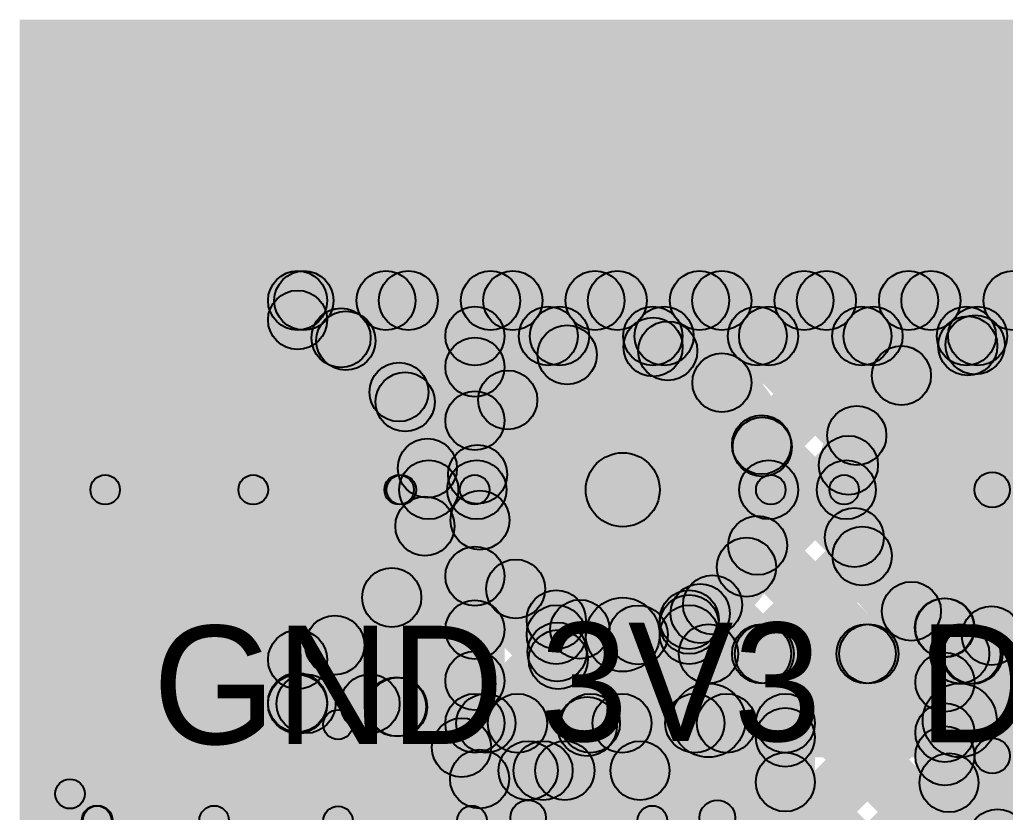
# Model space of a CAD drawing. Header units: millimetres. Extents: x 0 to 2, y 0 to 5.09.
# Drawn here: x 0.986 to 1.3194, y 4.8259 to 5.094 of the extents above; entities that cross this region are included whole.
import ezdxf

# ---------------------------------------------------------------- set-up
doc = ezdxf.new("R2010")
doc.units = ezdxf.units.MM
doc.header["$MEASUREMENT"] = 0
for name, color, linetype in [('BottomLayer', 5, 'Continuous'), ('BottomSolder', 6, 'Continuous'), ('PadHoleLayer', 156, 'Continuous'), ('TopLayer', 1, 'Continuous'), ('TopOverlay', 2, 'Continuous'), ('TopSolder', 216, 'Continuous')]:
    doc.layers.add(name, color=color, linetype=linetype)

# ---------------------------------------------------------------- blocks, each defined once
blk = doc.blocks.new('TEST_POINT_3')
at = {"layer": 'BottomLayer'}
h = blk.add_hatch(color=5, dxfattribs=at)
edge = h.paths.add_edge_path()
edge.add_arc((0, 0), 0.03937, 0, 360)
at = {"layer": 'BottomSolder'}
h = blk.add_hatch(color=6, dxfattribs=at)
edge = h.paths.add_edge_path()
edge.add_arc((0, 0), 0.04337, 0, 360)
at = {"layer": 'PadHoleLayer'}
h = blk.add_hatch(color=156, dxfattribs=at)
edge = h.paths.add_edge_path()
edge.add_arc((0, 0), 0.02165, 0, 360)
at = {"layer": 'TopLayer'}
h = blk.add_hatch(color=1, dxfattribs=at)
edge = h.paths.add_edge_path()
edge.add_arc((0, 0), 0.03937, 0, 360)
at = {"layer": 'TopOverlay'}
h = blk.add_hatch(color=2, dxfattribs=at)
edge = h.paths.add_edge_path()
edge.add_arc((-0.05009, 0), 0.005, 0, 360)
h = blk.add_hatch(color=2, dxfattribs=at)
edge = h.paths.add_edge_path()
edge.add_arc((0.05009, 0), 0.005, 0, 360)
at = {"layer": 'TopSolder'}
h = blk.add_hatch(color=216, dxfattribs=at)
edge = h.paths.add_edge_path()
edge.add_arc((0, 0), 0.04337, 0, 360)
at = {"layer": 'TopOverlay', "const_width": 0.01}
blk.add_lwpolyline([(0.05009, 0, 1), (-0.05009, 0, 1)], format="xyb", close=True, dxfattribs=at)
at = {"layer": 'TopOverlay'}
for centre in [(-0.05009, 0), (0.05009, 0)]:
    blk.add_circle(centre, 0.005, dxfattribs=at)
blk = doc.blocks.new('TEST_POINT_4')
at = {"layer": 'BottomLayer'}
h = blk.add_hatch(color=5, dxfattribs=at)
edge = h.paths.add_edge_path()
edge.add_arc((0, 0), 0.03937, 0, 360)
at = {"layer": 'BottomSolder'}
h = blk.add_hatch(color=6, dxfattribs=at)
edge = h.paths.add_edge_path()
edge.add_arc((0, 0), 0.04337, 0, 360)
at = {"layer": 'PadHoleLayer'}
h = blk.add_hatch(color=156, dxfattribs=at)
edge = h.paths.add_edge_path()
edge.add_arc((0, 0), 0.02165, 0, 360)
at = {"layer": 'TopLayer'}
h = blk.add_hatch(color=1, dxfattribs=at)
edge = h.paths.add_edge_path()
edge.add_arc((0, 0), 0.03937, 0, 360)
at = {"layer": 'TopOverlay'}
h = blk.add_hatch(color=2, dxfattribs=at)
edge = h.paths.add_edge_path()
edge.add_arc((-0.05009, 0), 0.005, 0, 360)
h = blk.add_hatch(color=2, dxfattribs=at)
edge = h.paths.add_edge_path()
edge.add_arc((0.05009, 0), 0.005, 0, 360)
at = {"layer": 'TopSolder'}
h = blk.add_hatch(color=216, dxfattribs=at)
edge = h.paths.add_edge_path()
edge.add_arc((0, 0), 0.04337, 0, 360)
at = {"layer": 'TopOverlay', "const_width": 0.01}
blk.add_lwpolyline([(0.05009, 0, 1), (-0.05009, 0, 1)], format="xyb", close=True, dxfattribs=at)
at = {"layer": 'TopOverlay'}
for centre in [(-0.05009, 0), (0.05009, 0)]:
    blk.add_circle(centre, 0.005, dxfattribs=at)
blk = doc.blocks.new('TEST_POINT_5')
at = {"layer": 'BottomLayer'}
h = blk.add_hatch(color=5, dxfattribs=at)
edge = h.paths.add_edge_path()
edge.add_arc((0, 0), 0.03937, 0, 360)
at = {"layer": 'BottomSolder'}
h = blk.add_hatch(color=6, dxfattribs=at)
edge = h.paths.add_edge_path()
edge.add_arc((0, 0), 0.04337, 0, 360)
at = {"layer": 'PadHoleLayer'}
h = blk.add_hatch(color=156, dxfattribs=at)
edge = h.paths.add_edge_path()
edge.add_arc((0, 0), 0.02165, 0, 360)
at = {"layer": 'TopLayer'}
h = blk.add_hatch(color=1, dxfattribs=at)
edge = h.paths.add_edge_path()
edge.add_arc((0, 0), 0.03937, 0, 360)
at = {"layer": 'TopOverlay'}
h = blk.add_hatch(color=2, dxfattribs=at)
edge = h.paths.add_edge_path()
edge.add_arc((-0.05009, 0), 0.005, 0, 360)
h = blk.add_hatch(color=2, dxfattribs=at)
edge = h.paths.add_edge_path()
edge.add_arc((0.05009, 0), 0.005, 0, 360)
at = {"layer": 'TopSolder'}
h = blk.add_hatch(color=216, dxfattribs=at)
edge = h.paths.add_edge_path()
edge.add_arc((0, 0), 0.04337, 0, 360)
at = {"layer": 'TopOverlay', "const_width": 0.01}
blk.add_lwpolyline([(0.05009, 0, 1), (-0.05009, 0, 1)], format="xyb", close=True, dxfattribs=at)
at = {"layer": 'TopOverlay'}
for centre in [(-0.05009, 0), (0.05009, 0)]:
    blk.add_circle(centre, 0.005, dxfattribs=at)
blk = doc.blocks.new('10118194_0001LF_18')
at = {"layer": 'BottomLayer'}
h = blk.add_hatch(color=5, dxfattribs=at)
edge = h.paths.add_edge_path()
edge.add_arc((-0.1378, -0.11713), 0.01969, 180, 360)
edge.add_line((-0.11811, -0.11713), (-0.11811, -0.09547))
edge.add_arc((-0.1378, -0.09547), 0.01969, 0, 180)
edge.add_line((-0.15748, -0.09547), (-0.15748, -0.11713))
at = {"layer": 'BottomSolder'}
h = blk.add_hatch(color=6, dxfattribs=at)
edge = h.paths.add_edge_path()
edge.add_arc((-0.1378, -0.11713), 0.02369, 180, 360)
edge.add_line((-0.11411, -0.11713), (-0.11411, -0.09547))
edge.add_arc((-0.1378, -0.09547), 0.02369, 0, 180)
edge.add_line((-0.16148, -0.09547), (-0.16148, -0.11713))
at = {"layer": 'PadHoleLayer'}
h = blk.add_hatch(color=156, dxfattribs=at)
edge = h.paths.add_edge_path()
edge.add_arc((-0.1378, -0.11909), 0.00984, 180, 360)
edge.add_line((-0.12795, -0.11909), (-0.12795, -0.0935))
edge.add_arc((-0.1378, -0.0935), 0.00984, 0, 180)
edge.add_line((-0.14764, -0.0935), (-0.14764, -0.11909))
at = {"layer": 'TopLayer'}
h = blk.add_hatch(color=1, dxfattribs=at)
edge = h.paths.add_edge_path()
edge.add_arc((-0.1378, -0.11713), 0.01969, 180, 360)
edge.add_line((-0.11811, -0.11713), (-0.11811, -0.09547))
edge.add_arc((-0.1378, -0.09547), 0.01969, 0, 180)
edge.add_line((-0.15748, -0.09547), (-0.15748, -0.11713))
at = {"layer": 'TopOverlay'}
h = blk.add_hatch(color=2, dxfattribs=at)
edge = h.paths.add_edge_path()
edge.add_arc((-0.138, 0), 0.005, 0, 360)
for points in [[(-0.133, -0.061), (-0.143, -0.061), (-0.143, 0), (-0.133, 0)], [(-0.133, -0.1876), (-0.143, -0.1876), (-0.143, -0.14823), (-0.133, -0.14823)], [(-0.14346, -0.20054), (-0.15054, -0.19346), (-0.14154, -0.18446), (-0.13446, -0.19154)], [(-0.133, -0.188), (-0.143, -0.188), (-0.143, -0.1876), (-0.133, -0.1876)], [(0.14659, -0.192), (0.14659, -0.202), (-0.147, -0.202), (-0.147, -0.192)]]:
    blk.add_hatch(color=2, dxfattribs=at).paths.add_polyline_path(points)
h = blk.add_hatch(color=2, dxfattribs=at)
edge = h.paths.add_edge_path()
edge.add_arc((-0.138, -0.061), 0.005, 0, 360)
h = blk.add_hatch(color=2, dxfattribs=at)
edge = h.paths.add_edge_path()
edge.add_arc((-0.138, -0.14823), 0.005, 0, 360)
h = blk.add_hatch(color=2, dxfattribs=at)
edge = h.paths.add_edge_path()
edge.add_arc((-0.138, -0.1876), 0.005, 0, 360)
h = blk.add_hatch(color=2, dxfattribs=at)
edge = h.paths.add_edge_path()
edge.add_arc((-0.138, -0.1876), 0.005, 0, 360)
h = blk.add_hatch(color=2, dxfattribs=at)
edge = h.paths.add_edge_path()
edge.add_arc((-0.138, -0.188), 0.005, 0, 360)
h = blk.add_hatch(color=2, dxfattribs=at)
edge = h.paths.add_edge_path()
edge.add_arc((-0.138, -0.188), 0.005, 0, 360)
h = blk.add_hatch(color=2, dxfattribs=at)
edge = h.paths.add_edge_path()
edge.add_arc((-0.147, -0.197), 0.005, 0, 360)
h = blk.add_hatch(color=2, dxfattribs=at)
edge = h.paths.add_edge_path()
edge.add_arc((-0.147, -0.197), 0.005, 0, 360)
at = {"layer": 'TopSolder'}
h = blk.add_hatch(color=216, dxfattribs=at)
edge = h.paths.add_edge_path()
edge.add_arc((-0.1378, -0.11713), 0.02369, 180, 360)
edge.add_line((-0.11411, -0.11713), (-0.11411, -0.09547))
edge.add_arc((-0.1378, -0.09547), 0.02369, 0, 180)
edge.add_line((-0.16148, -0.09547), (-0.16148, -0.11713))
at = {"layer": 'TopOverlay'}
for centre in [(-0.138, 0), (-0.138, -0.061), (-0.138, -0.14823), (-0.138, -0.1876), (-0.138, -0.1876), (-0.138, -0.188), (-0.138, -0.188), (-0.147, -0.197), (-0.147, -0.197)]:
    blk.add_circle(centre, 0.005, dxfattribs=at)

msp = doc.modelspace()

# ---------------------------------------------------------------- hatches: boundary and pattern name
at = {"layer": 'BottomLayer'}
h = msp.add_hatch(color=5, dxfattribs=at)
edge = h.paths.add_edge_path()
edge.add_arc((1.08, 4.999), 0.01, 0, 360)
h = msp.add_hatch(color=5, dxfattribs=at)
edge = h.paths.add_edge_path()
edge.add_arc((1.08, 4.999), 0.01, 0, 360)
h = msp.add_hatch(color=5, dxfattribs=at)
edge = h.paths.add_edge_path()
edge.add_arc((1.08212, 4.999), 0.01, 0, 360)
for points in [[(1.08, 4.989), (1.08, 5.009), (1.84823, 5.009), (1.84823, 4.989)], [(1.07505, 4.99193), (1.08919, 5.00607), (1.1018, 4.99346), (1.08765, 4.97932)], [(1.10341, 4.97835), (1.08927, 4.9925), (1.10284, 5.00607), (1.11698, 4.99193)], [(1.12139, 4.96098), (1.10725, 4.97512), (1.1382, 5.00607), (1.15234, 4.99193)], [(1.1104, 4.99193), (1.12454, 5.00607), (1.15816, 4.97246), (1.14402, 4.95831)], [(1.13099, 4.93523), (1.11685, 4.94937), (1.17355, 5.00607), (1.18769, 4.99193)], [(1.14576, 4.99193), (1.1599, 5.00607), (1.17825, 4.98772), (1.16411, 4.97357)], [(1.18111, 4.99193), (1.19525, 5.00607), (1.21229, 4.98904), (1.19814, 4.9749)], [(1.20734, 4.97622), (1.1932, 4.99036), (1.20891, 5.00607), (1.22305, 4.99193)], [(1.21647, 4.99193), (1.23061, 5.00607), (1.27624, 4.96044), (1.2621, 4.9463)], [(1.23062, 4.96415), (1.21648, 4.97829), (1.24426, 5.00607), (1.25841, 4.99193)], [(1.24426, 4.94243), (1.23012, 4.95657), (1.27962, 5.00607), (1.29376, 4.99193)], [(1.25182, 4.99193), (1.26597, 5.00607), (1.29133, 4.9807), (1.27719, 4.96656)], [(1.28718, 4.99193), (1.30132, 5.00607), (1.31629, 4.9911), (1.30215, 4.97696)], [(1.31379, 4.9766), (1.29965, 4.99074), (1.31497, 5.00607), (1.32912, 4.99193)], [(1.09, 4.99244), (1.07, 4.99244), (1.07, 4.999), (1.09, 4.999)], [(1.10932, 4.95765), (1.12346, 4.9718), (1.14798, 4.94728), (1.13383, 4.93314)], [(1.2299, 4.94314), (1.24404, 4.95729), (1.27542, 4.9259), (1.26128, 4.91176)], [(1.23892, 4.90173), (1.22478, 4.91587), (1.25926, 4.95035), (1.2734, 4.93621)], [(1.065, 4.93), (1.065, 4.94), (1.11437, 4.94), (1.11437, 4.93)], [(1.2025, 4.886), (1.1775, 4.886), (1.1775, 4.935), (1.2025, 4.935)], [(1.08707, 4.85595), (1.07293, 4.87009), (1.13464, 4.9318), (1.14878, 4.91766)], [(1.11601, 4.91561), (1.13015, 4.92975), (1.17526, 4.88464), (1.16112, 4.8705)], [(1.22857, 4.90911), (1.24272, 4.92325), (1.2794, 4.88657), (1.26526, 4.87243)], [(1.24497, 4.87243), (1.23083, 4.88657), (1.26393, 4.91967), (1.27807, 4.90553)], [(1.12091, 4.85443), (1.10677, 4.86857), (1.14671, 4.90852), (1.16085, 4.89438)], [(1.10479, 4.89148), (1.11893, 4.90562), (1.17748, 4.84707), (1.16334, 4.83293)], [(1.21331, 4.88902), (1.22746, 4.90316), (1.24404, 4.88657), (1.2299, 4.87243)], [(1.21957, 4.88238), (1.20543, 4.89653), (1.20913, 4.90022), (1.22327, 4.88608)], [(1.28033, 4.87243), (1.26619, 4.88657), (1.28058, 4.90097), (1.29472, 4.88682)], [(1.29176, 4.88128), (1.3059, 4.89542), (1.3149, 4.88643), (1.30075, 4.87229)], [(1.31549, 4.87224), (1.30135, 4.88638), (1.30767, 4.8927), (1.32181, 4.87856)], [(1.08554, 4.87537), (1.09968, 4.88951), (1.12053, 4.86866), (1.10639, 4.85452)], [(1.1775, 4.886), (1.1575, 4.886), (1.1575, 4.89105), (1.1775, 4.89105)], [(1.2225, 4.886), (1.2025, 4.886), (1.2025, 4.89105), (1.2225, 4.89105)], [(1.219, 4.8695), (1.219, 4.8895), (1.304, 4.8895), (1.304, 4.8695)], [(1.14254, 4.84071), (1.1284, 4.85485), (1.16076, 4.88721), (1.1749, 4.87307)], [(1.09, 4.86251), (1.07, 4.86251), (1.07, 4.87756), (1.09, 4.87756)], [(1.08287, 4.85261), (1.08287, 4.87261), (1.10453, 4.87261), (1.10453, 4.85261)], [(1.219, 4.8445), (1.219, 4.8695), (1.304, 4.8695), (1.304, 4.8445)], [(1.17012, 4.83293), (1.15598, 4.84707), (1.17088, 4.86197), (1.18502, 4.84783)], [(1.0987, 4.82293), (1.0887, 4.82293), (1.0887, 4.85556), (1.0987, 4.85556)], [(1.158, 4.83), (1.158, 4.85), (1.19584, 4.85), (1.19584, 4.83)], [(1.158, 4.818), (1.158, 4.83), (1.222, 4.83), (1.222, 4.818)]]:
    msp.add_hatch(color=5, dxfattribs=at).paths.add_polyline_path(points)
h = msp.add_hatch(color=5, dxfattribs=at)
edge = h.paths.add_edge_path()
edge.add_arc((1.10991, 4.999), 0.01, 0, 360)
h = msp.add_hatch(color=5, dxfattribs=at)
edge = h.paths.add_edge_path()
edge.add_arc((1.11747, 4.999), 0.01, 0, 360)
h = msp.add_hatch(color=5, dxfattribs=at)
edge = h.paths.add_edge_path()
edge.add_arc((1.14527, 4.999), 0.01, 0, 360)
h = msp.add_hatch(color=5, dxfattribs=at)
edge = h.paths.add_edge_path()
edge.add_arc((1.15283, 4.999), 0.01, 0, 360)
h = msp.add_hatch(color=5, dxfattribs=at)
edge = h.paths.add_edge_path()
edge.add_arc((1.18062, 4.999), 0.01, 0, 360)
h = msp.add_hatch(color=5, dxfattribs=at)
edge = h.paths.add_edge_path()
edge.add_arc((1.18818, 4.999), 0.01, 0, 360)
h = msp.add_hatch(color=5, dxfattribs=at)
edge = h.paths.add_edge_path()
edge.add_arc((1.21598, 4.999), 0.01, 0, 360)
h = msp.add_hatch(color=5, dxfattribs=at)
edge = h.paths.add_edge_path()
edge.add_arc((1.22354, 4.999), 0.01, 0, 360)
h = msp.add_hatch(color=5, dxfattribs=at)
edge = h.paths.add_edge_path()
edge.add_arc((1.25133, 4.999), 0.01, 0, 360)
h = msp.add_hatch(color=5, dxfattribs=at)
edge = h.paths.add_edge_path()
edge.add_arc((1.25889, 4.999), 0.01, 0, 360)
h = msp.add_hatch(color=5, dxfattribs=at)
edge = h.paths.add_edge_path()
edge.add_arc((1.28669, 4.999), 0.01, 0, 360)
h = msp.add_hatch(color=5, dxfattribs=at)
edge = h.paths.add_edge_path()
edge.add_arc((1.29425, 4.999), 0.01, 0, 360)
h = msp.add_hatch(color=5, dxfattribs=at)
edge = h.paths.add_edge_path()
edge.add_arc((1.32204, 4.999), 0.01, 0, 360)
h = msp.add_hatch(color=5, dxfattribs=at)
edge = h.paths.add_edge_path()
edge.add_arc((1.08, 4.99244), 0.01, 0, 360)
h = msp.add_hatch(color=5, dxfattribs=at)
edge = h.paths.add_edge_path()
edge.add_arc((1.08, 4.99244), 0.01, 0, 360)
h = msp.add_hatch(color=5, dxfattribs=at)
edge = h.paths.add_edge_path()
edge.add_arc((1.09472, 4.98639), 0.01, 0, 360)
h = msp.add_hatch(color=5, dxfattribs=at)
edge = h.paths.add_edge_path()
edge.add_arc((1.09634, 4.98543), 0.01, 0, 360)
h = msp.add_hatch(color=5, dxfattribs=at)
edge = h.paths.add_edge_path()
edge.add_arc((1.20027, 4.98329), 0.01, 0, 360)
h = msp.add_hatch(color=5, dxfattribs=at)
edge = h.paths.add_edge_path()
edge.add_arc((1.20522, 4.98197), 0.01, 0, 360)
h = msp.add_hatch(color=5, dxfattribs=at)
edge = h.paths.add_edge_path()
edge.add_arc((1.30672, 4.98367), 0.01, 0, 360)
h = msp.add_hatch(color=5, dxfattribs=at)
edge = h.paths.add_edge_path()
edge.add_arc((1.30922, 4.98403), 0.01, 0, 360)
h = msp.add_hatch(color=5, dxfattribs=at)
edge = h.paths.add_edge_path()
edge.add_arc((1.17118, 4.98064), 0.01, 0, 360)
h = msp.add_hatch(color=5, dxfattribs=at)
edge = h.paths.add_edge_path()
edge.add_arc((1.22355, 4.97122), 0.01, 0, 360)
h = msp.add_hatch(color=5, dxfattribs=at)
edge = h.paths.add_edge_path()
edge.add_arc((1.28426, 4.97363), 0.01, 0, 360)
h = msp.add_hatch(color=5, dxfattribs=at)
edge = h.paths.add_edge_path()
edge.add_arc((1.11432, 4.96805), 0.01, 0, 360)
h = msp.add_hatch(color=5, dxfattribs=at)
edge = h.paths.add_edge_path()
edge.add_arc((1.11639, 4.96472), 0.01, 0, 360)
h = msp.add_hatch(color=5, dxfattribs=at)
edge = h.paths.add_edge_path()
edge.add_arc((1.15109, 4.96539), 0.01, 0, 360)
h = msp.add_hatch(color=5, dxfattribs=at)
edge = h.paths.add_edge_path()
edge.add_arc((1.26917, 4.95337), 0.01, 0, 360)
h = msp.add_hatch(color=5, dxfattribs=at)
edge = h.paths.add_edge_path()
edge.add_arc((1.23697, 4.95022), 0.01, 0, 360)
h = msp.add_hatch(color=5, dxfattribs=at)
edge = h.paths.add_edge_path()
edge.add_arc((1.23719, 4.9495), 0.01, 0, 360)
h = msp.add_hatch(color=5, dxfattribs=at)
edge = h.paths.add_edge_path()
edge.add_arc((1.12392, 4.9423), 0.01, 0, 360)
h = msp.add_hatch(color=5, dxfattribs=at)
edge = h.paths.add_edge_path()
edge.add_arc((1.26633, 4.94328), 0.01, 0, 360)
h = msp.add_hatch(color=5, dxfattribs=at)
edge = h.paths.add_edge_path()
edge.add_arc((1.1409, 4.94021), 0.01, 0, 360)
h = msp.add_hatch(color=5, dxfattribs=at)
edge = h.paths.add_edge_path()
edge.add_arc((1.12437, 4.935), 0.01, 0, 360)
h = msp.add_hatch(color=5, dxfattribs=at)
edge = h.paths.add_edge_path()
edge.add_arc((1.12437, 4.935), 0.01, 0, 360)
h = msp.add_hatch(color=5, dxfattribs=at)
edge = h.paths.add_edge_path()
edge.add_arc((1.19, 4.935), 0.0125, 0, 360)
h = msp.add_hatch(color=5, dxfattribs=at)
edge = h.paths.add_edge_path()
edge.add_arc((1.23937, 4.935), 0.01, 0, 360)
h = msp.add_hatch(color=5, dxfattribs=at)
edge = h.paths.add_edge_path()
edge.add_arc((1.23937, 4.935), 0.01, 0, 360)
h = msp.add_hatch(color=5, dxfattribs=at)
edge = h.paths.add_edge_path()
edge.add_arc((1.26563, 4.935), 0.01, 0, 360)
h = msp.add_hatch(color=5, dxfattribs=at)
edge = h.paths.add_edge_path()
edge.add_arc((1.065, 4.935), 0.005, 0, 360)
h = msp.add_hatch(color=5, dxfattribs=at)
edge = h.paths.add_edge_path()
edge.add_arc((1.11437, 4.935), 0.005, 0, 360)
h = msp.add_hatch(color=5, dxfattribs=at)
edge = h.paths.add_edge_path()
edge.add_arc((1.14171, 4.92473), 0.01, 0, 360)
h = msp.add_hatch(color=5, dxfattribs=at)
edge = h.paths.add_edge_path()
edge.add_arc((1.12308, 4.92268), 0.01, 0, 360)
h = msp.add_hatch(color=5, dxfattribs=at)
edge = h.paths.add_edge_path()
edge.add_arc((1.26835, 4.91883), 0.01, 0, 360)
h = msp.add_hatch(color=5, dxfattribs=at)
edge = h.paths.add_edge_path()
edge.add_arc((1.23564, 4.91618), 0.01, 0, 360)
h = msp.add_hatch(color=5, dxfattribs=at)
edge = h.paths.add_edge_path()
edge.add_arc((1.271, 4.9126), 0.01, 0, 360)
h = msp.add_hatch(color=5, dxfattribs=at)
edge = h.paths.add_edge_path()
edge.add_arc((1.23185, 4.9088), 0.01, 0, 360)
h = msp.add_hatch(color=5, dxfattribs=at)
edge = h.paths.add_edge_path()
edge.add_arc((1.15378, 4.90145), 0.01, 0, 360)
h = msp.add_hatch(color=5, dxfattribs=at)
edge = h.paths.add_edge_path()
edge.add_arc((1.11186, 4.89855), 0.01, 0, 360)
h = msp.add_hatch(color=5, dxfattribs=at)
edge = h.paths.add_edge_path()
edge.add_arc((1.22039, 4.89609), 0.01, 0, 360)
h = msp.add_hatch(color=5, dxfattribs=at)
edge = h.paths.add_edge_path()
edge.add_arc((1.2162, 4.89315), 0.01, 0, 360)
h = msp.add_hatch(color=5, dxfattribs=at)
edge = h.paths.add_edge_path()
edge.add_arc((1.28765, 4.8939), 0.01, 0, 360)
h = msp.add_hatch(color=5, dxfattribs=at)
edge = h.paths.add_edge_path()
edge.add_arc((1.1675, 4.89105), 0.01, 0, 360)
h = msp.add_hatch(color=5, dxfattribs=at)
edge = h.paths.add_edge_path()
edge.add_arc((1.1675, 4.89105), 0.01, 0, 360)
h = msp.add_hatch(color=5, dxfattribs=at)
edge = h.paths.add_edge_path()
edge.add_arc((1.19, 4.886), 0.0125, 0, 360)
h = msp.add_hatch(color=5, dxfattribs=at)
edge = h.paths.add_edge_path()
edge.add_arc((1.19, 4.886), 0.0125, 0, 360)
h = msp.add_hatch(color=5, dxfattribs=at)
edge = h.paths.add_edge_path()
edge.add_arc((1.2125, 4.89105), 0.01, 0, 360)
h = msp.add_hatch(color=5, dxfattribs=at)
edge = h.paths.add_edge_path()
edge.add_arc((1.2125, 4.89105), 0.01, 0, 360)
h = msp.add_hatch(color=5, dxfattribs=at)
edge = h.paths.add_edge_path()
edge.add_arc((1.2125, 4.88946), 0.01, 0, 360)
h = msp.add_hatch(color=5, dxfattribs=at)
edge = h.paths.add_edge_path()
edge.add_arc((1.29883, 4.88835), 0.01, 0, 360)
h = msp.add_hatch(color=5, dxfattribs=at)
edge = h.paths.add_edge_path()
edge.add_arc((1.1675, 4.886), 0.01, 0, 360)
h = msp.add_hatch(color=5, dxfattribs=at)
edge = h.paths.add_edge_path()
edge.add_arc((1.1675, 4.886), 0.01, 0, 360)
h = msp.add_hatch(color=5, dxfattribs=at)
edge = h.paths.add_edge_path()
edge.add_arc((1.2125, 4.886), 0.01, 0, 360)
h = msp.add_hatch(color=5, dxfattribs=at)
edge = h.paths.add_edge_path()
edge.add_arc((1.2125, 4.886), 0.01, 0, 360)
h = msp.add_hatch(color=5, dxfattribs=at)
edge = h.paths.add_edge_path()
edge.add_arc((1.31474, 4.88563), 0.01, 0, 360)
h = msp.add_hatch(color=5, dxfattribs=at)
edge = h.paths.add_edge_path()
edge.add_arc((1.09261, 4.88244), 0.01, 0, 360)
h = msp.add_hatch(color=5, dxfattribs=at)
edge = h.paths.add_edge_path()
edge.add_arc((1.16783, 4.88014), 0.01, 0, 360)
h = msp.add_hatch(color=5, dxfattribs=at)
edge = h.paths.add_edge_path()
edge.add_arc((1.219, 4.8795), 0.01, 0, 360)
h = msp.add_hatch(color=5, dxfattribs=at)
edge = h.paths.add_edge_path()
edge.add_arc((1.219, 4.8795), 0.01, 0, 360)
h = msp.add_hatch(color=5, dxfattribs=at)
edge = h.paths.add_edge_path()
edge.add_arc((1.23697, 4.8795), 0.01, 0, 360)
h = msp.add_hatch(color=5, dxfattribs=at)
edge = h.paths.add_edge_path()
edge.add_arc((1.2379, 4.8795), 0.01, 0, 360)
h = msp.add_hatch(color=5, dxfattribs=at)
edge = h.paths.add_edge_path()
edge.add_arc((1.27233, 4.8795), 0.01, 0, 360)
h = msp.add_hatch(color=5, dxfattribs=at)
edge = h.paths.add_edge_path()
edge.add_arc((1.27326, 4.8795), 0.01, 0, 360)
h = msp.add_hatch(color=5, dxfattribs=at)
edge = h.paths.add_edge_path()
edge.add_arc((1.304, 4.8795), 0.01, 0, 360)
h = msp.add_hatch(color=5, dxfattribs=at)
edge = h.paths.add_edge_path()
edge.add_arc((1.304, 4.8795), 0.01, 0, 360)
h = msp.add_hatch(color=5, dxfattribs=at)
edge = h.paths.add_edge_path()
edge.add_arc((1.30782, 4.87936), 0.01, 0, 360)
h = msp.add_hatch(color=5, dxfattribs=at)
edge = h.paths.add_edge_path()
edge.add_arc((1.30842, 4.87931), 0.01, 0, 360)
h = msp.add_hatch(color=5, dxfattribs=at)
edge = h.paths.add_edge_path()
edge.add_arc((1.08, 4.87756), 0.01, 0, 360)
h = msp.add_hatch(color=5, dxfattribs=at)
edge = h.paths.add_edge_path()
edge.add_arc((1.08, 4.87756), 0.01, 0, 360)
h = msp.add_hatch(color=5, dxfattribs=at)
edge = h.paths.add_edge_path()
edge.add_arc((1.16819, 4.87757), 0.01, 0, 360)
h = msp.add_hatch(color=5, dxfattribs=at)
edge = h.paths.add_edge_path()
edge.add_arc((1.08, 4.86302), 0.01, 0, 360)
h = msp.add_hatch(color=5, dxfattribs=at)
edge = h.paths.add_edge_path()
edge.add_arc((1.08, 4.86251), 0.01, 0, 360)
h = msp.add_hatch(color=5, dxfattribs=at)
edge = h.paths.add_edge_path()
edge.add_arc((1.08287, 4.86261), 0.01, 0, 360)
h = msp.add_hatch(color=5, dxfattribs=at)
edge = h.paths.add_edge_path()
edge.add_arc((1.10453, 4.86261), 0.01, 0, 360)
h = msp.add_hatch(color=5, dxfattribs=at)
edge = h.paths.add_edge_path()
edge.add_arc((1.10453, 4.86261), 0.01, 0, 360)
h = msp.add_hatch(color=5, dxfattribs=at)
edge = h.paths.add_edge_path()
edge.add_arc((1.11346, 4.86159), 0.01, 0, 360)
h = msp.add_hatch(color=5, dxfattribs=at)
edge = h.paths.add_edge_path()
edge.add_arc((1.11384, 4.8615), 0.01, 0, 360)
h = msp.add_hatch(color=5, dxfattribs=at)
edge = h.paths.add_edge_path()
edge.add_arc((1.219, 4.857), 0.0125, 0, 360)
h = msp.add_hatch(color=5, dxfattribs=at)
edge = h.paths.add_edge_path()
edge.add_arc((1.219, 4.857), 0.0125, 0, 360)
h = msp.add_hatch(color=5, dxfattribs=at)
edge = h.paths.add_edge_path()
edge.add_arc((1.304, 4.857), 0.0125, 0, 360)
h = msp.add_hatch(color=5, dxfattribs=at)
edge = h.paths.add_edge_path()
edge.add_arc((1.304, 4.857), 0.0125, 0, 360)
h = msp.add_hatch(color=5, dxfattribs=at)
edge = h.paths.add_edge_path()
edge.add_arc((1.17795, 4.8549), 0.01, 0, 360)
h = msp.add_hatch(color=5, dxfattribs=at)
edge = h.paths.add_edge_path()
edge.add_arc((1.0937, 4.85556), 0.005, 0, 360)
h = msp.add_hatch(color=5, dxfattribs=at)
edge = h.paths.add_edge_path()
edge.add_arc((1.13547, 4.84778), 0.01, 0, 360)
h = msp.add_hatch(color=5, dxfattribs=at)
edge = h.paths.add_edge_path()
edge.add_arc((1.158, 4.84), 0.01, 0, 360)
h = msp.add_hatch(color=5, dxfattribs=at)
edge = h.paths.add_edge_path()
edge.add_arc((1.158, 4.84), 0.01, 0, 360)
h = msp.add_hatch(color=5, dxfattribs=at)
edge = h.paths.add_edge_path()
edge.add_arc((1.16305, 4.84), 0.01, 0, 360)
h = msp.add_hatch(color=5, dxfattribs=at)
edge = h.paths.add_edge_path()
edge.add_arc((1.17041, 4.84), 0.01, 0, 360)
h = msp.add_hatch(color=5, dxfattribs=at)
edge = h.paths.add_edge_path()
edge.add_arc((1.19584, 4.84), 0.01, 0, 360)
h = msp.add_hatch(color=5, dxfattribs=at)
edge = h.paths.add_edge_path()
edge.add_arc((1.19584, 4.84), 0.01, 0, 360)
h = msp.add_hatch(color=5, dxfattribs=at)
edge = h.paths.add_edge_path()
edge.add_arc((1.14157, 4.83716), 0.01, 0, 360)
h = msp.add_hatch(color=5, dxfattribs=at)
edge = h.paths.add_edge_path()
edge.add_arc((1.14157, 4.83716), 0.01, 0, 360)
h = msp.add_hatch(color=5, dxfattribs=at)
edge = h.paths.add_edge_path()
edge.add_arc((1.0937, 4.82293), 0.005, 0, 360)
h = msp.add_hatch(color=5, dxfattribs=at)
edge = h.paths.add_edge_path()
edge.add_arc((1.0937, 4.82293), 0.005, 0, 360)
h = msp.add_hatch(color=5, dxfattribs=at)
edge = h.paths.add_edge_path()
edge.add_arc((1.158, 4.824), 0.006, 0, 360)
h = msp.add_hatch(color=5, dxfattribs=at)
edge = h.paths.add_edge_path()
edge.add_arc((1.158, 4.824), 0.006, 0, 360)
h = msp.add_hatch(color=5, dxfattribs=at)
edge = h.paths.add_edge_path()
edge.add_arc((1.222, 4.824), 0.006, 0, 360)
h = msp.add_hatch(color=5, dxfattribs=at)
edge = h.paths.add_edge_path()
edge.add_arc((1.222, 4.824), 0.006, 0, 360)
at = {"layer": 'TopLayer'}
for points in [[(0.986, 4.809), (1.13, 4.809), (1.13, 5.094), (0.986, 5.094)], [(1.103, 4.997), (1.847, 4.997), (1.847, 5.094), (1.103, 5.094)], [(1.14, 4.977), (1.14, 4.997), (1.752, 4.997), (1.752, 4.977)], [(1.14707, 4.95131), (1.13293, 4.96545), (1.16155, 4.99407), (1.17569, 4.97993)], [(1.15776, 4.97993), (1.1719, 4.99407), (1.17825, 4.98772), (1.16411, 4.97357)], [(1.19311, 4.97993), (1.20726, 4.99407), (1.21229, 4.98904), (1.19814, 4.9749)], [(1.20734, 4.97622), (1.1932, 4.99036), (1.19691, 4.99407), (1.21105, 4.97993)], [(1.23062, 4.96415), (1.21648, 4.97829), (1.23226, 4.99407), (1.2464, 4.97993)], [(1.22847, 4.97993), (1.24261, 4.99407), (1.27624, 4.96044), (1.2621, 4.9463)], [(1.24426, 4.94243), (1.23012, 4.95657), (1.26762, 4.99407), (1.28176, 4.97993)], [(1.26382, 4.97993), (1.27797, 4.99407), (1.29133, 4.9807), (1.27719, 4.96656)], [(1.29918, 4.97993), (1.31332, 4.99407), (1.31629, 4.9911), (1.30215, 4.97696)], [(1.31379, 4.9766), (1.29965, 4.99074), (1.30297, 4.99407), (1.31712, 4.97993)], [(1.15, 4.856), (1.13, 4.856), (1.13, 4.987), (1.15, 4.987)], [(1.13293, 4.9694), (1.14707, 4.98354), (1.15816, 4.97246), (1.14402, 4.95831)], [(1.2299, 4.94314), (1.24404, 4.95729), (1.27542, 4.9259), (1.26128, 4.91176)], [(1.23892, 4.90173), (1.22478, 4.91587), (1.25926, 4.95035), (1.2734, 4.93621)], [(1.321, 4.845), (1.309, 4.845), (1.309, 4.935), (1.321, 4.935)], [(1.22857, 4.90911), (1.24272, 4.92325), (1.30607, 4.8599), (1.29193, 4.84576)], [(1.22147, 4.84893), (1.20733, 4.86307), (1.26393, 4.91967), (1.27807, 4.90553)], [(1.13293, 4.89869), (1.14707, 4.91283), (1.19683, 4.86307), (1.18269, 4.84893)], [(1.14707, 4.8806), (1.13293, 4.89474), (1.14671, 4.90852), (1.16085, 4.89438)], [(1.21331, 4.88902), (1.22746, 4.90316), (1.31554, 4.81507), (1.3014, 4.80093)], [(1.18612, 4.84893), (1.17198, 4.86307), (1.20913, 4.90022), (1.22327, 4.88608)], [(1.25207, 4.84417), (1.23793, 4.85832), (1.28058, 4.90097), (1.29472, 4.88682)], [(1.15076, 4.84893), (1.13662, 4.86307), (1.16843, 4.89488), (1.18257, 4.88074)], [(1.18814, 4.87883), (1.20228, 4.89298), (1.23219, 4.86307), (1.21805, 4.84893)], [(1.309, 4.845), (1.289, 4.845), (1.289, 4.88829), (1.309, 4.88829)], [(1.13293, 4.86334), (1.14707, 4.87748), (1.16148, 4.86307), (1.14734, 4.84893)], [(1.25207, 4.80882), (1.23793, 4.82296), (1.29193, 4.87696), (1.30607, 4.86282)], [(1.14, 4.846), (1.14, 4.866), (1.245, 4.866), (1.245, 4.846)], [(1.255, 4.7776), (1.235, 4.7776), (1.235, 4.856), (1.255, 4.856)], [(0.986, 4.749), (1.235, 4.749), (1.235, 4.846), (0.986, 4.846)], [(1.23793, 4.82905), (1.25207, 4.84319), (1.28515, 4.81011), (1.27101, 4.79596)], [(1.25207, 4.77346), (1.23793, 4.78761), (1.29329, 4.84297), (1.30744, 4.82883)]]:
    msp.add_hatch(color=1, dxfattribs=at).paths.add_polyline_path(points)
h = msp.add_hatch(color=1, dxfattribs=at)
edge = h.paths.add_edge_path()
edge.add_arc((1.14, 4.987), 0.01, 0, 360)
h = msp.add_hatch(color=1, dxfattribs=at)
edge = h.paths.add_edge_path()
edge.add_arc((1.14, 4.987), 0.01, 0, 360)
h = msp.add_hatch(color=1, dxfattribs=at)
edge = h.paths.add_edge_path()
edge.add_arc((1.16483, 4.987), 0.01, 0, 360)
h = msp.add_hatch(color=1, dxfattribs=at)
edge = h.paths.add_edge_path()
edge.add_arc((1.16862, 4.987), 0.01, 0, 360)
h = msp.add_hatch(color=1, dxfattribs=at)
edge = h.paths.add_edge_path()
edge.add_arc((1.20018, 4.987), 0.01, 0, 360)
h = msp.add_hatch(color=1, dxfattribs=at)
edge = h.paths.add_edge_path()
edge.add_arc((1.20398, 4.987), 0.01, 0, 360)
h = msp.add_hatch(color=1, dxfattribs=at)
edge = h.paths.add_edge_path()
edge.add_arc((1.23554, 4.987), 0.01, 0, 360)
h = msp.add_hatch(color=1, dxfattribs=at)
edge = h.paths.add_edge_path()
edge.add_arc((1.23933, 4.987), 0.01, 0, 360)
h = msp.add_hatch(color=1, dxfattribs=at)
edge = h.paths.add_edge_path()
edge.add_arc((1.2709, 4.987), 0.01, 0, 360)
h = msp.add_hatch(color=1, dxfattribs=at)
edge = h.paths.add_edge_path()
edge.add_arc((1.27469, 4.987), 0.01, 0, 360)
h = msp.add_hatch(color=1, dxfattribs=at)
edge = h.paths.add_edge_path()
edge.add_arc((1.30625, 4.987), 0.01, 0, 360)
h = msp.add_hatch(color=1, dxfattribs=at)
edge = h.paths.add_edge_path()
edge.add_arc((1.31004, 4.987), 0.01, 0, 360)
h = msp.add_hatch(color=1, dxfattribs=at)
edge = h.paths.add_edge_path()
edge.add_arc((1.20027, 4.98329), 0.01, 0, 360)
h = msp.add_hatch(color=1, dxfattribs=at)
edge = h.paths.add_edge_path()
edge.add_arc((1.20522, 4.98197), 0.01, 0, 360)
h = msp.add_hatch(color=1, dxfattribs=at)
edge = h.paths.add_edge_path()
edge.add_arc((1.30672, 4.98367), 0.01, 0, 360)
h = msp.add_hatch(color=1, dxfattribs=at)
edge = h.paths.add_edge_path()
edge.add_arc((1.30922, 4.98403), 0.01, 0, 360)
h = msp.add_hatch(color=1, dxfattribs=at)
edge = h.paths.add_edge_path()
edge.add_arc((1.17118, 4.98064), 0.01, 0, 360)
h = msp.add_hatch(color=1, dxfattribs=at)
edge = h.paths.add_edge_path()
edge.add_arc((1.14, 4.97647), 0.01, 0, 360)
h = msp.add_hatch(color=1, dxfattribs=at)
edge = h.paths.add_edge_path()
edge.add_arc((1.22355, 4.97122), 0.01, 0, 360)
h = msp.add_hatch(color=1, dxfattribs=at)
edge = h.paths.add_edge_path()
edge.add_arc((1.28426, 4.97363), 0.01, 0, 360)
h = msp.add_hatch(color=1, dxfattribs=at)
edge = h.paths.add_edge_path()
edge.add_arc((1.15109, 4.96539), 0.01, 0, 360)
h = msp.add_hatch(color=1, dxfattribs=at)
edge = h.paths.add_edge_path()
edge.add_arc((1.14, 4.95838), 0.01, 0, 360)
h = msp.add_hatch(color=1, dxfattribs=at)
edge = h.paths.add_edge_path()
edge.add_arc((1.26917, 4.95337), 0.01, 0, 360)
h = msp.add_hatch(color=1, dxfattribs=at)
edge = h.paths.add_edge_path()
edge.add_arc((1.23697, 4.95022), 0.01, 0, 360)
h = msp.add_hatch(color=1, dxfattribs=at)
edge = h.paths.add_edge_path()
edge.add_arc((1.23719, 4.9495), 0.01, 0, 360)
h = msp.add_hatch(color=1, dxfattribs=at)
edge = h.paths.add_edge_path()
edge.add_arc((1.26633, 4.94328), 0.01, 0, 360)
h = msp.add_hatch(color=1, dxfattribs=at)
edge = h.paths.add_edge_path()
edge.add_arc((1.14063, 4.935), 0.01, 0, 360)
h = msp.add_hatch(color=1, dxfattribs=at)
edge = h.paths.add_edge_path()
edge.add_arc((1.23937, 4.935), 0.01, 0, 360)
h = msp.add_hatch(color=1, dxfattribs=at)
edge = h.paths.add_edge_path()
edge.add_arc((1.315, 4.935), 0.006, 0, 360)
h = msp.add_hatch(color=1, dxfattribs=at)
edge = h.paths.add_edge_path()
edge.add_arc((1.26835, 4.91883), 0.01, 0, 360)
h = msp.add_hatch(color=1, dxfattribs=at)
edge = h.paths.add_edge_path()
edge.add_arc((1.23564, 4.91618), 0.01, 0, 360)
h = msp.add_hatch(color=1, dxfattribs=at)
edge = h.paths.add_edge_path()
edge.add_arc((1.271, 4.9126), 0.01, 0, 360)
h = msp.add_hatch(color=1, dxfattribs=at)
edge = h.paths.add_edge_path()
edge.add_arc((1.23185, 4.9088), 0.01, 0, 360)
h = msp.add_hatch(color=1, dxfattribs=at)
edge = h.paths.add_edge_path()
edge.add_arc((1.14, 4.90576), 0.01, 0, 360)
h = msp.add_hatch(color=1, dxfattribs=at)
edge = h.paths.add_edge_path()
edge.add_arc((1.15378, 4.90145), 0.01, 0, 360)
h = msp.add_hatch(color=1, dxfattribs=at)
edge = h.paths.add_edge_path()
edge.add_arc((1.22039, 4.89609), 0.01, 0, 360)
h = msp.add_hatch(color=1, dxfattribs=at)
edge = h.paths.add_edge_path()
edge.add_arc((1.2162, 4.89315), 0.01, 0, 360)
h = msp.add_hatch(color=1, dxfattribs=at)
edge = h.paths.add_edge_path()
edge.add_arc((1.28765, 4.8939), 0.01, 0, 360)
h = msp.add_hatch(color=1, dxfattribs=at)
edge = h.paths.add_edge_path()
edge.add_arc((1.299, 4.88829), 0.01, 0, 360)
h = msp.add_hatch(color=1, dxfattribs=at)
edge = h.paths.add_edge_path()
edge.add_arc((1.299, 4.88829), 0.01, 0, 360)
h = msp.add_hatch(color=1, dxfattribs=at)
edge = h.paths.add_edge_path()
edge.add_arc((1.14, 4.88767), 0.01, 0, 360)
h = msp.add_hatch(color=1, dxfattribs=at)
edge = h.paths.add_edge_path()
edge.add_arc((1.1755, 4.88781), 0.01, 0, 360)
h = msp.add_hatch(color=1, dxfattribs=at)
edge = h.paths.add_edge_path()
edge.add_arc((1.19521, 4.8859), 0.01, 0, 360)
h = msp.add_hatch(color=1, dxfattribs=at)
edge = h.paths.add_edge_path()
edge.add_arc((1.14, 4.87041), 0.01, 0, 360)
h = msp.add_hatch(color=1, dxfattribs=at)
edge = h.paths.add_edge_path()
edge.add_arc((1.299, 4.86989), 0.01, 0, 360)
h = msp.add_hatch(color=1, dxfattribs=at)
edge = h.paths.add_edge_path()
edge.add_arc((1.14, 4.856), 0.01, 0, 360)
h = msp.add_hatch(color=1, dxfattribs=at)
edge = h.paths.add_edge_path()
edge.add_arc((1.14, 4.856), 0.01, 0, 360)
h = msp.add_hatch(color=1, dxfattribs=at)
edge = h.paths.add_edge_path()
edge.add_arc((1.14369, 4.856), 0.01, 0, 360)
h = msp.add_hatch(color=1, dxfattribs=at)
edge = h.paths.add_edge_path()
edge.add_arc((1.15441, 4.856), 0.01, 0, 360)
h = msp.add_hatch(color=1, dxfattribs=at)
edge = h.paths.add_edge_path()
edge.add_arc((1.17905, 4.856), 0.01, 0, 360)
h = msp.add_hatch(color=1, dxfattribs=at)
edge = h.paths.add_edge_path()
edge.add_arc((1.18976, 4.856), 0.01, 0, 360)
h = msp.add_hatch(color=1, dxfattribs=at)
edge = h.paths.add_edge_path()
edge.add_arc((1.2144, 4.856), 0.01, 0, 360)
h = msp.add_hatch(color=1, dxfattribs=at)
edge = h.paths.add_edge_path()
edge.add_arc((1.22512, 4.856), 0.01, 0, 360)
h = msp.add_hatch(color=1, dxfattribs=at)
edge = h.paths.add_edge_path()
edge.add_arc((1.245, 4.856), 0.01, 0, 360)
h = msp.add_hatch(color=1, dxfattribs=at)
edge = h.paths.add_edge_path()
edge.add_arc((1.245, 4.856), 0.01, 0, 360)
h = msp.add_hatch(color=1, dxfattribs=at)
edge = h.paths.add_edge_path()
edge.add_arc((1.245, 4.85125), 0.01, 0, 360)
h = msp.add_hatch(color=1, dxfattribs=at)
edge = h.paths.add_edge_path()
edge.add_arc((1.299, 4.85283), 0.01, 0, 360)
h = msp.add_hatch(color=1, dxfattribs=at)
edge = h.paths.add_edge_path()
edge.add_arc((1.299, 4.845), 0.01, 0, 360)
h = msp.add_hatch(color=1, dxfattribs=at)
edge = h.paths.add_edge_path()
edge.add_arc((1.299, 4.845), 0.01, 0, 360)
h = msp.add_hatch(color=1, dxfattribs=at)
edge = h.paths.add_edge_path()
edge.add_arc((1.315, 4.845), 0.006, 0, 360)
h = msp.add_hatch(color=1, dxfattribs=at)
edge = h.paths.add_edge_path()
edge.add_arc((1.315, 4.845), 0.006, 0, 360)
h = msp.add_hatch(color=1, dxfattribs=at)
edge = h.paths.add_edge_path()
edge.add_arc((1.245, 4.83612), 0.01, 0, 360)
h = msp.add_hatch(color=1, dxfattribs=at)
edge = h.paths.add_edge_path()
edge.add_arc((1.30037, 4.8359), 0.01, 0, 360)
h = msp.add_hatch(color=1, dxfattribs=at)
edge = h.paths.add_edge_path()
edge.add_arc((1.31678, 4.81696), 0.01, 0, 360)

# ---------------------------------------------------------------- linework, layer by layer
at = {"layer": 'BottomLayer'}
for points, const_width in [([(1.08, 4.99244, -0.341234), (1.12437, 4.935)], 0.02), ([(1.1675, 4.89105, -1.783559), (1.23937, 4.935)], 0.02), ([(1.12437, 4.935, -0.341234), (1.08, 4.87756)], 0.02), ([(1.23937, 4.935, -0.281495), (1.2125, 4.89105)], 0.02), ([(1.219, 4.857, -0.414214), (1.19, 4.886)], 0.025), ([(1.19584, 4.84, -0.28332), (1.1675, 4.886)], 0.02), ([(1.219, 4.8795, -0.414214), (1.2125, 4.886)], 0.02), ([(1.304, 4.8795, -0.414214), (1.3555, 4.828)], 0.02), ([(1.10453, 4.86261, -0.31038), (1.14157, 4.83716)], 0.02), ([(1.304, 4.857, -0.414214), (1.333, 4.828)], 0.025), ([(1.14157, 4.83716, -0.085689), (1.158, 4.84)], 0.02), ([(1.125, 4.791, -0.414214), (1.158, 4.824)], 0.012), ([(1.222, 4.824, -0.414214), (1.248, 4.798)], 0.012)]:
    msp.add_lwpolyline(points, format="xyb", dxfattribs=dict(at, const_width=const_width))
at = {"layer": 'BottomLayer', "const_width": 0.02}
msp.add_lwpolyline([(1.36437, 4.935, 1), (1.26563, 4.935, 1)], format="xyb", close=True, dxfattribs=at)
at = {"layer": 'BottomLayer'}
for centre, radius in [((1.08, 4.999), 0.01), ((1.08, 4.999), 0.01), ((1.08212, 4.999), 0.01), ((1.10991, 4.999), 0.01), ((1.11747, 4.999), 0.01), ((1.14527, 4.999), 0.01), ((1.15283, 4.999), 0.01), ((1.18062, 4.999), 0.01), ((1.18818, 4.999), 0.01), ((1.21598, 4.999), 0.01), ((1.22354, 4.999), 0.01), ((1.25133, 4.999), 0.01), ((1.25889, 4.999), 0.01), ((1.28669, 4.999), 0.01), ((1.29425, 4.999), 0.01), ((1.32204, 4.999), 0.01), ((1.08, 4.99244), 0.01), ((1.08, 4.99244), 0.01), ((1.09472, 4.98639), 0.01), ((1.09634, 4.98543), 0.01), ((1.20027, 4.98329), 0.01), ((1.20522, 4.98197), 0.01), ((1.30672, 4.98367), 0.01), ((1.30922, 4.98403), 0.01), ((1.17118, 4.98064), 0.01), ((1.22355, 4.97122), 0.01), ((1.28426, 4.97363), 0.01), ((1.11432, 4.96805), 0.01), ((1.11639, 4.96472), 0.01), ((1.15109, 4.96539), 0.01), ((1.26917, 4.95337), 0.01), ((1.23697, 4.95022), 0.01), ((1.23719, 4.9495), 0.01), ((1.12392, 4.9423), 0.01), ((1.26633, 4.94328), 0.01), ((1.1409, 4.94021), 0.01), ((1.12437, 4.935), 0.01), ((1.12437, 4.935), 0.01), ((1.19, 4.935), 0.0125), ((1.23937, 4.935), 0.01), ((1.23937, 4.935), 0.01), ((1.26563, 4.935), 0.01), ((1.065, 4.935), 0.005), ((1.11437, 4.935), 0.005), ((1.14171, 4.92473), 0.01), ((1.12308, 4.92268), 0.01), ((1.26835, 4.91883), 0.01), ((1.23564, 4.91618), 0.01), ((1.271, 4.9126), 0.01), ((1.23185, 4.9088), 0.01), ((1.15378, 4.90145), 0.01), ((1.11186, 4.89855), 0.01), ((1.22039, 4.89609), 0.01), ((1.2162, 4.89315), 0.01), ((1.28765, 4.8939), 0.01), ((1.1675, 4.89105), 0.01), ((1.1675, 4.89105), 0.01), ((1.19, 4.886), 0.0125), ((1.19, 4.886), 0.0125), ((1.2125, 4.89105), 0.01), ((1.2125, 4.89105), 0.01), ((1.2125, 4.88946), 0.01), ((1.29883, 4.88835), 0.01), ((1.1675, 4.886), 0.01), ((1.1675, 4.886), 0.01), ((1.2125, 4.886), 0.01), ((1.2125, 4.886), 0.01), ((1.31474, 4.88563), 0.01), ((1.09261, 4.88244), 0.01), ((1.16783, 4.88014), 0.01), ((1.219, 4.8795), 0.01), ((1.219, 4.8795), 0.01), ((1.23697, 4.8795), 0.01), ((1.2379, 4.8795), 0.01), ((1.27233, 4.8795), 0.01), ((1.27326, 4.8795), 0.01), ((1.304, 4.8795), 0.01), ((1.304, 4.8795), 0.01), ((1.30782, 4.87936), 0.01), ((1.30842, 4.87931), 0.01), ((1.08, 4.87756), 0.01), ((1.08, 4.87756), 0.01), ((1.16819, 4.87757), 0.01), ((1.08, 4.86302), 0.01), ((1.08, 4.86251), 0.01), ((1.08287, 4.86261), 0.01), ((1.10453, 4.86261), 0.01), ((1.10453, 4.86261), 0.01), ((1.11346, 4.86159), 0.01), ((1.11384, 4.8615), 0.01), ((1.219, 4.857), 0.0125), ((1.219, 4.857), 0.0125), ((1.304, 4.857), 0.0125), ((1.304, 4.857), 0.0125), ((1.17795, 4.8549), 0.01), ((1.0937, 4.85556), 0.005), ((1.13547, 4.84778), 0.01), ((1.158, 4.84), 0.01), ((1.158, 4.84), 0.01), ((1.16305, 4.84), 0.01), ((1.17041, 4.84), 0.01), ((1.19584, 4.84), 0.01), ((1.19584, 4.84), 0.01), ((1.14157, 4.83716), 0.01), ((1.14157, 4.83716), 0.01), ((1.0937, 4.82293), 0.005), ((1.0937, 4.82293), 0.005), ((1.158, 4.824), 0.006), ((1.158, 4.824), 0.006), ((1.222, 4.824), 0.006), ((1.222, 4.824), 0.006)]:
    msp.add_circle(centre, radius, dxfattribs=at)
at = {"layer": 'TopLayer', "const_width": 0.02}
msp.add_lwpolyline([(1.23937, 4.935, 1), (1.14063, 4.935, 1)], format="xyb", close=True, dxfattribs=at)
at = {"layer": 'TopLayer'}
for points, const_width in [([(1.299, 4.88829, -1.943477), (1.36437, 4.935)], 0.02), ([(1.33, 4.814, -0.414214), (1.299, 4.845)], 0.02), ([(1.33, 4.83, -0.414214), (1.315, 4.845)], 0.012)]:
    msp.add_lwpolyline(points, format="xyb", dxfattribs=dict(at, const_width=const_width))
for centre, radius in [((1.14, 4.987), 0.01), ((1.14, 4.987), 0.01), ((1.16483, 4.987), 0.01), ((1.16862, 4.987), 0.01), ((1.20018, 4.987), 0.01), ((1.20398, 4.987), 0.01), ((1.23554, 4.987), 0.01), ((1.23933, 4.987), 0.01), ((1.2709, 4.987), 0.01), ((1.27469, 4.987), 0.01), ((1.30625, 4.987), 0.01), ((1.31004, 4.987), 0.01), ((1.20027, 4.98329), 0.01), ((1.20522, 4.98197), 0.01), ((1.30672, 4.98367), 0.01), ((1.30922, 4.98403), 0.01), ((1.17118, 4.98064), 0.01), ((1.14, 4.97647), 0.01), ((1.22355, 4.97122), 0.01), ((1.28426, 4.97363), 0.01), ((1.15109, 4.96539), 0.01), ((1.14, 4.95838), 0.01), ((1.26917, 4.95337), 0.01), ((1.23697, 4.95022), 0.01), ((1.23719, 4.9495), 0.01), ((1.26633, 4.94328), 0.01), ((1.14063, 4.935), 0.01), ((1.23937, 4.935), 0.01), ((1.315, 4.935), 0.006), ((1.26835, 4.91883), 0.01), ((1.23564, 4.91618), 0.01), ((1.271, 4.9126), 0.01), ((1.23185, 4.9088), 0.01), ((1.14, 4.90576), 0.01), ((1.15378, 4.90145), 0.01), ((1.22039, 4.89609), 0.01), ((1.2162, 4.89315), 0.01), ((1.28765, 4.8939), 0.01), ((1.299, 4.88829), 0.01), ((1.299, 4.88829), 0.01), ((1.14, 4.88767), 0.01), ((1.1755, 4.88781), 0.01), ((1.19521, 4.8859), 0.01), ((1.14, 4.87041), 0.01), ((1.299, 4.86989), 0.01), ((1.14, 4.856), 0.01), ((1.14, 4.856), 0.01), ((1.14369, 4.856), 0.01), ((1.15441, 4.856), 0.01), ((1.17905, 4.856), 0.01), ((1.18976, 4.856), 0.01), ((1.2144, 4.856), 0.01), ((1.22512, 4.856), 0.01), ((1.245, 4.856), 0.01), ((1.245, 4.856), 0.01), ((1.245, 4.85125), 0.01), ((1.299, 4.85283), 0.01), ((1.299, 4.845), 0.01), ((1.299, 4.845), 0.01), ((1.315, 4.845), 0.006), ((1.315, 4.845), 0.006), ((1.245, 4.83612), 0.01), ((1.30037, 4.8359), 0.01), ((1.31678, 4.81696), 0.01)]:
    msp.add_circle(centre, radius, dxfattribs=at)

# ---------------------------------------------------------------- block references
for name, p in [('TEST_POINT_3', (1.065, 4.935)), ('TEST_POINT_4', (1.19, 4.935)), ('TEST_POINT_5', (1.315, 4.935))]:
    msp.add_blockref(name, p)
at = {"rotation": 270}
msp.add_blockref('10118194_0001LF_18', (1.2, 4.68513), dxfattribs=at)

# ---------------------------------------------------------------- texts
at = {"layer": 'TopOverlay'}
for s, p in [('GND', (1.031, 4.849)), ('3V3', (1.162, 4.85)), ('DTR', (1.29, 4.84953))]:
    msp.add_text(s, height=0.04, dxfattribs=at).set_placement(p)

doc.saveas('drawing.dxf')
